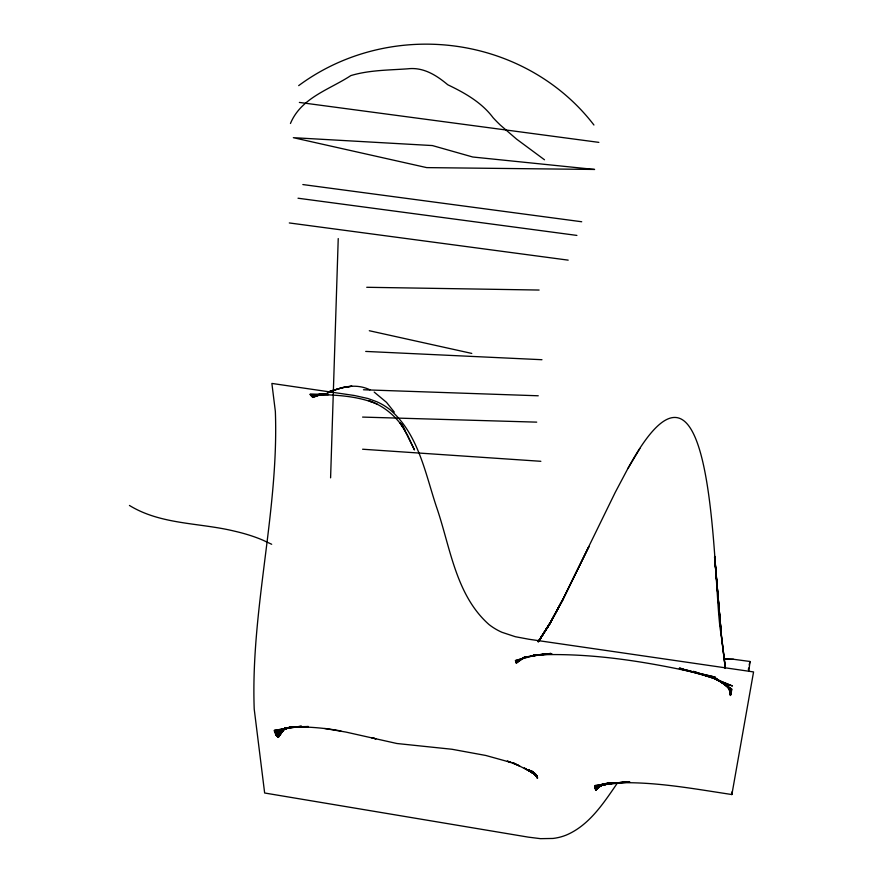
<?xml version="1.0" encoding="UTF-8"?>
<svg xmlns="http://www.w3.org/2000/svg" width="883" height="883" viewBox="0 0 883 883"><rect width="100%" height="100%" fill="white"/><g stroke="black" fill="none" stroke-linecap="round" stroke-linejoin="round"><path stroke-width="1.32" d="M330.595 477.846L338.233 238.553M732.073 791.797L731.919 793.232A71.28 0.64 -81.4 0 0 731.875 794.534C692.327 788.607 652.548 780.991 612.383 783.044L629.855 781.985L594.999 785.594L612.548 783.376L594.999 786.013L612.625 783.21L594.999 786.389L612.703 782.967L595.01 786.687L612.791 782.691L595.021 786.83L611.61 782.669L595.054 787.327L609.237 782.757M748.839 671.124L749.877 662.835A71.28 0.64 -81.4 0 0 749.921 661.533L749.214 664.965M748.354 669.744L748.663 668.045M731.875 794.534L753.563 671.93L529.016 639.27L515.352 636.72L501.952 632.294A58.94 55.243 7.4 0 1 489.05 624.579C455.418 594.844 450.297 546.555 436.29 506.345C425.131 472.659 418.178 433.564 389.745 409.469A58.94 55.243 7.4 0 0 376.842 401.754L367.957 398.52L354.359 395.496L271.876 383.432L275.353 411.39C279.039 510.959 250.529 609.557 254.216 709.126L264.646 793L528.266 837.128L540.506 838.662L553.001 838.453A51.424 48.135 17.4 0 0 565.948 835.208C589.425 825.395 603.74 802.824 617.636 782.713M627.835 468.619L615.263 492.339L563.144 599.027L588.994 546.456L563.067 599.049L550.539 622.383L562.813 599.734L550.363 622.46L539.138 640.583L550.241 622.725L538.354 641.654L550.109 623.122L538.266 641.687L549.943 623.674L538.155 641.809M290.452 123.488C301.202 97.605 329.392 89.658 350.838 75.596C369.138 70.055 388.697 70.187 407.637 68.819C423.354 66.909 436.401 75.221 447.769 84.757C464.734 92.903 481.632 102.351 493.122 117.737A38.201 9.989 44.9 0 0 500.374 125.121L516.555 139.106L544.48 159.768M639.877 448.509L627.901 468.531C719.248 300.419 712.283 597.968 721.245 634.59L714.656 556.334L721.301 634.303L725.362 668.453M278.41 737.25L284.635 728.376M284.525 728.442L278.322 737.139L284.447 728.552M284.403 728.508L278.233 737.029L284.326 728.618L278.145 736.93L283.862 729.181L276.224 735.142L285.772 727.791L276.114 735.02L285.463 728.276L275.684 734.468L284.977 728.905L275.573 734.303L284.812 729.093L275.242 733.718L289.955 726.897M283.818 729.137L278.057 736.83L283.752 729.259L276.335 735.252L284.149 728.872M283.631 729.336L277.957 736.731L283.708 729.215L276.655 735.572L285.452 727.592M283.52 729.203L277.096 735.958L283.609 729.027L277.593 736.378L283.62 729.148L276.754 735.66L283.741 729.005L277.681 736.466L284.16 728.475L277.869 736.643L283.575 729.115L277.052 735.914L284.094 728.574M283.454 729.237L277.394 736.212L283.366 729.391M284.061 728.541L277.196 736.047L283.653 729.06M283.774 729.027L276.854 735.749L284.149 728.574L276.545 735.473L285.286 727.846L276.434 735.362L284.171 728.894M595.661 790.296L602.493 784.115M595.65 790.175L601.489 784.976M601.489 784.932L595.639 790.064L602.338 784.159M602.007 784.402L595.572 789.601L601.985 784.446L595.396 788.872L602.692 784.27L595.285 788.519L603.343 784.336L595.241 788.364L603.277 784.479M601.875 784.557L595.506 789.247L601.82 784.645M524.469 657.107L516.114 663.243L523.895 657.669M523.84 657.471L515.849 662.36L524.546 657.471L515.573 661.555L525.142 657.614L515.319 660.616L533.906 655.628L524.259 657.327L539.094 654.811M602.57 784.523L595.186 788.133L608.464 782.548M602.504 784.645L595.153 788.011L603.685 784.325M287.152 727.802L274.812 732.713L290.286 727.139L274.569 732.018L291.158 727.217M606.025 783.453L595.098 787.702L609.237 782.802M321.169 394.425L312.538 397.416L321.522 394.37M328.564 391.853L332.262 390.573M327.946 392.195L331.798 390.893L327.869 392.096M342.549 387.593L332.88 390.551L342.549 387.593L351.986 386.202L342.747 387.626C351.809 385.33 361.412 385.683 369.911 389.8M321.335 394.094L312.174 396.897L321.103 394.337M342.339 387.659L332.472 390.496M327.472 392.505L331.302 391.401L327.394 392.416M320.904 394.105L311.798 396.467L320.661 394.392M291.147 727.162L274.337 731.267L292.041 727.272L274.116 730.451L301.081 726.256M328.255 392.615L330.783 392.019L328.2 392.571M320.452 394.193L311.423 396.092L324.878 393.663M543.674 653.884L533.531 655.837L550.904 653.431L533.398 655.572L551.985 653.906L533.299 655.087C594.557 652.007 655.815 663.243 715.263 677.129L679.325 668.707L715.131 677.978L686.058 669.888M320.01 394.315L311.037 395.727L325.529 394.105M301.489 726.19L291.291 727.526L308.399 726.532L290.617 726.908C307.494 726.599 324.392 727.879 340.981 731.003M325.452 394.028L310.65 395.33L327.681 394.271M327.648 394.237L310.275 394.867L328.52 394.546L309.922 394.315C332.483 394.833 356.114 395.165 377.229 404.127M366.732 287.284L539.105 290.043M733.497 659.27L725.131 659.104L733.486 659.27L749.965 661.477M362.593 417.085L536.709 422.14M363.465 389.767L538.255 395.783M365.717 351.423L541.963 359.712M362.593 449.226L540.86 461.301M299.37 102.428L598.851 142.373M302.836 184.558L581.709 221.754M298.024 198.222L576.897 235.419M289.304 222.946L568.177 260.143M324.745 728.475L345.926 732.073L396.909 743.508L451.953 749.259L485.771 755.462L511.125 762.504L507.35 761.102L519.612 765.947L512.924 762.702L528.133 770.362L524.281 768.022L536.334 775.274L528.52 770.252L536.367 775.395L528.586 770.153L536.4 775.506L528.652 770.053L536.467 775.682L528.785 769.833L536.566 775.892L530.893 771.047M369.304 330.728L471.776 353.421M375.341 738.696L371.754 737.702L375.926 738.861M683.409 669.148L679.446 668.045L715.02 678.574L699.877 673.486M693.563 671.367L697.349 672.636M693.541 671.488L714.965 678.884L732.437 686.014L714.954 678.872L723.519 683.475L715.042 678.177L731.864 689.237L719.303 680.473L731.643 690.44L723.486 683.144L731.577 690.771L723.53 682.824L731.521 691.069L725.34 684.336M372.825 402.284L369.116 400.915C382.814 405.396 394.392 414.933 402.615 426.632L399.922 422.648L407.394 434.955L414.469 449.933L401.82 424.37M271.688 544.281L262.538 540.01A76.368 26.622 8.4 0 0 234.348 531.125C199.459 522.604 160.949 524.833 129.437 505.451M374.193 392.085L386.522 402.372L394.315 412.129M530.948 770.947L536.853 776.256L532.162 771.378M535.473 774.446L537.493 777.945L532.272 771.212L536.886 776.3L533.233 772.161M536.919 776.334L533.663 772.647L536.952 776.378L534.546 773.497M724.446 683.398L731.466 691.345L726.245 685.065M534.579 773.475L537.019 776.455M726.223 685.142L731.411 691.577L726.014 684.435L731.367 691.786L726.819 685.175M535.175 773.784L537.526 778.265L534.8 773.365M726.797 685.274L731.234 692.316L727.051 684.358M535.959 774.976L537.394 777.316L536.025 775.108M727.923 686.621L726.577 684.446L731.267 692.184L729.27 688.696M401.754 424.248L404.867 429.9M727.04 684.402L731.201 692.427L729.049 687.791L730.473 695.528L729.203 688.762M729.435 688.795L731.201 692.427L729.413 688.872M729.027 687.846L731.146 692.614L729.579 688.861L730.738 694.159L729.303 687.702M729.038 687.669L731.113 692.702L729.689 688.928M729.192 687.868L731.025 692.978L729.468 687.956M729.281 687.714L730.683 694.446L729.27 687.802L731.025 692.978L729.435 688.133M729.435 688.045L730.793 693.917L729.623 688.795M729.303 688.287L730.616 694.766L729.303 688.221M721.201 635.098L725.385 668.409L721.268 634.634M298.675 85.629A205.783 192.715 1.8 0 1 593.928 125.011M562.957 599.292L550.539 622.383L562.957 599.292M601.444 784.91L595.617 789.866L601.422 784.943M601.985 784.424L595.561 789.523L601.908 784.534M285.617 728.045L276.114 735.02L285.617 728.045M601.765 784.733L595.462 789.082L601.765 784.722M601.731 784.766L595.429 788.972L601.709 784.832M602.405 784.49L595.385 788.817L602.405 784.479M602.338 784.601L595.33 788.674L602.316 784.678M603.376 784.259L595.285 788.519L603.376 784.247M603.343 784.325L595.252 788.42L603.31 784.413M625.937 781.896L612.449 783.431L625.948 781.896M594.524 169.448L426.71 167.615L293.344 137.682L432.383 145.563L472.769 157.008L594.524 169.448M536.224 774.656L528.233 770.429L536.224 774.656M723.486 683.608L715.098 677.758L731.786 689.667L723.442 683.563M536.434 775.605L528.652 770.053L536.434 775.605M536.5 775.76L528.851 769.7L536.533 775.837M536.643 776.014L531.941 771.687L536.676 776.058M537.151 776.643L534.767 773.453L537.151 776.643M537.206 776.753L534.855 773.453L537.206 776.753M537.294 776.963L535.893 774.877L537.294 776.963M537.317 777.04L535.926 774.932L537.317 777.04M537.416 777.426L536.036 775.197L537.416 777.426M537.46 777.669L536.091 775.373L537.46 777.669M537.482 777.802L535.429 774.325L537.482 777.802M730.55 695.131L729.259 688.497L730.55 695.131M721.312 634.215L714.568 556.919L721.301 634.303"/></g></svg>
